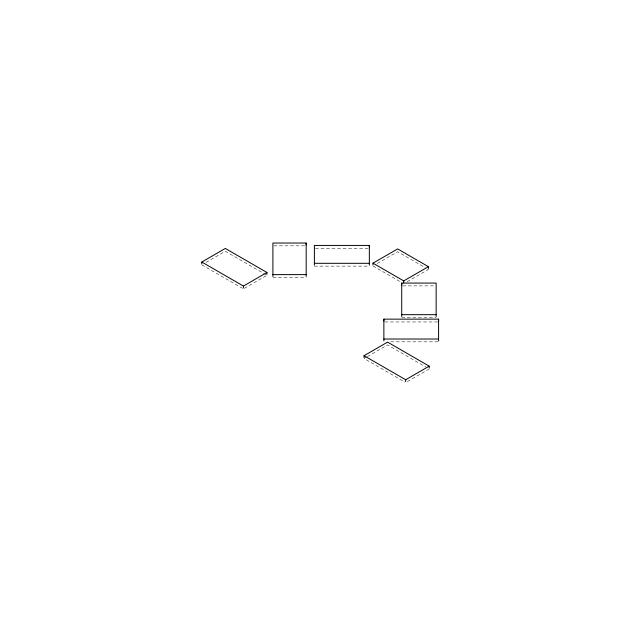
<?xml version="1.0" encoding="UTF-8"?>
<svg xmlns="http://www.w3.org/2000/svg" width="631" height="631" viewBox="0 0 631 631"><rect width="100%" height="100%" fill="white"/><g stroke="black" fill="none" stroke-linecap="round" stroke-linejoin="round"><path stroke-width="0.47" stroke-dasharray="3.15 2.37" d="M205.998 262.417L225.322 251.256L262.701 272.837M244.26 288.391L266.945 275.29M377.235 263.513L397.64 251.73L425.065 267.56M407.129 281.757L428.394 269.484L425.893 268.041M366.579 357.067L364.055 358.518L404.826 382.063M367.416 356.578L387.584 344.936L425.807 367.005M407.358 381.581L429.198 368.969M273.878 245.838L305.199 245.838M315.366 248.243L368.362 248.243M314.388 266.124L369.348 266.124M272.9 277.435L306.177 277.435M402.712 285.882L434.183 285.882M401.726 317.48L436.147 317.48M384.847 321.96L437.622 321.96M390.707 341.828L438.592 341.828M372.976 265.966L400.401 281.797M263.545 273.326L266.093 274.8M201.802 264.846L242.564 288.383"/><path stroke-width="0.95" d="M306.177 276.496L306.177 243.03L272.9 243.03L272.9 276.496M369.348 265.194L369.348 245.435L314.388 245.435L314.388 265.194M383.869 340.89L383.869 319.144L438.592 319.144L438.592 321.021M401.726 316.541L401.726 283.074L436.147 283.074L436.147 316.541M438.592 340.89L438.592 319.144M201.802 263.908L201.802 262.031L225.322 248.448L266.945 272.482L266.945 274.351M201.802 262.031L243.416 286.064L266.945 272.482M372.976 265.028L372.976 263.159L397.64 248.922L428.394 266.668L428.394 268.546M372.976 263.159L403.73 280.905L428.394 266.668M364.055 357.588L364.055 355.71L387.584 342.128L429.198 366.154L429.198 368.031M364.055 355.71L405.678 379.744L429.198 366.154M314.388 263.316L369.348 263.316M272.9 274.619L306.177 274.619M401.726 314.672L436.147 314.672M383.869 339.021L438.592 339.021M405.678 379.744L405.678 381.613M403.73 280.905L403.73 282.783M401.726 283.074L401.726 284.944M383.869 319.144L383.869 321.021M369.348 245.435L369.348 247.305M306.177 243.03L306.177 244.899M243.416 286.064L243.416 287.933"/></g></svg>
